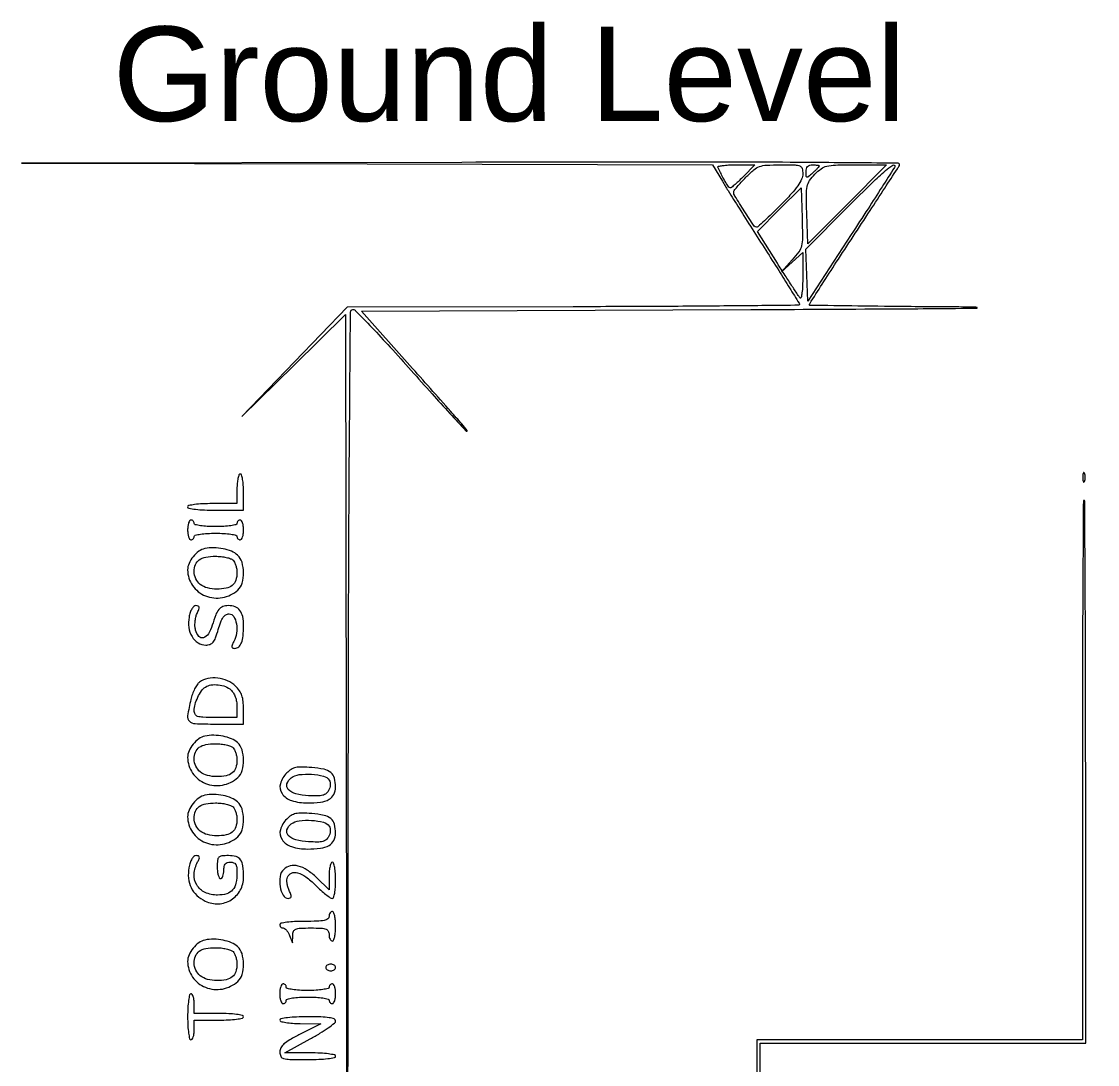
# Model space of a CAD drawing. Header units: metres. Extents: x 1521 to 1862, y -130 to 121.
# Drawn here: x 1568.22 to 1571.151, y -58.243 to -55.402 of the extents above; entities that cross this region are included whole.
import ezdxf

# ---------------------------------------------------------------- set-up
doc = ezdxf.new("R2010")
doc.units = ezdxf.units.M
doc.header["$MEASUREMENT"] = 0
doc.layers.add('A-WALL', color=250, linetype='Continuous', lineweight=30)
doc.styles.get("Standard").update_dxf_attribs({"font": 'arial.ttf'})

msp = doc.modelspace()

# ---------------------------------------------------------------- linework, layer by layer
at = {"layer": 'A-WALL', "lineweight": 5, "ltscale": 5}
for points in [[(1569.16144, -55.79033), (1570.10267, -55.79266), (1570.12912, -55.83727, 0.00568), (1570.1447, -55.86288, 0.000986), (1570.17478, -55.91088, 0.001071), (1570.2103, -55.96707, 0.000959), (1570.24741, -56.02522, -0.00138), (1570.28261, -56.0805, -0.002224), (1570.31227, -56.12781, -0.000369), (1570.33827, -56.16979, -0.139382), (1570.33925, -56.1732, -0.41131), (1570.33735, -56.17512, -0.000056), (1570.1583, -56.17688, -0.001181), (1569.95945, -56.17834, -0.000708), (1569.72325, -56.17918), (1569.10725, -56.1805), (1568.96398, -56.32926), (1568.82072, -56.47802), (1568.96172, -56.33927), (1569.10272, -56.20052), (1569.10501, -57.96103), (1569.10729, -59.72154), (1569.10951, -57.95418, -0.000244), (1569.11111, -57.03774, -0.00134), (1569.11354, -56.54297, -0.000176), (1569.11631, -56.19338, -0.412009), (1569.12293, -56.18682, -0.202736), (1569.1302, -56.18991, -0.001665), (1569.17413, -56.23552, -0.00559), (1569.2242, -56.28905, -0.003527), (1569.28151, -56.35258, 0.00129), (1569.33831, -56.41613, 0.002111), (1569.3868, -56.46965, 0.000241), (1569.43022, -56.51712, 0.210382), (1569.43298, -56.51834, 0.632116), (1569.43412, -56.51593, 0.007215), (1569.41933, -56.49833, 0.003572), (1569.38961, -56.46444, 0.000136), (1569.27805, -56.33914), (1569.14636, -56.1913), (1570.20648, -56.18676, 0.000339), (1570.58849, -56.18487, 0.001346), (1570.82294, -56.18292, 0.810829), (1570.82323, -56.18147, 0.100457), (1570.81637, -56.18004, -0.000837), (1570.64372, -56.17891, -0.001396), (1570.49838, -56.17732, -0.000079), (1570.36776, -56.17549, -0.41009), (1570.36613, -56.17383, -0.143294), (1570.367, -56.17086, -0.000176), (1570.40113, -56.11756, -0.001546), (1570.43961, -56.05794, -0.000949), (1570.4853, -55.98791, 0.000194), (1570.53146, -55.91739, 0.000295), (1570.57146, -55.85616, 0.0001), (1570.60599, -55.8032, 0.008019), (1570.61126, -55.79482, 0.581544), (1570.60762, -55.78826, 0.000462), (1570.37621, -55.7863, 0.001991), (1570.04267, -55.78511, 0.000355), (1569.41913, -55.78581), (1568.22021, -55.78801)], [(1570.18693, -55.82394, -0.008828), (1570.17486, -55.83595, -0.012819), (1570.16377, -55.84608, -0.008396), (1570.15425, -55.85406, -0.171876), (1570.15077, -55.8553, -0.238282), (1570.14646, -55.85312, -0.02322), (1570.13978, -55.84312, -0.017841), (1570.13072, -55.82679, -0.00438), (1570.11703, -55.7993, -0.484052), (1570.11829, -55.79666, -0.020825), (1570.12993, -55.79455, -0.022203), (1570.1459, -55.79305, -0.012214), (1570.16554, -55.79258), (1570.21732, -55.79258)], [(1570.34821, -55.81699, -0.107353), (1570.34497, -55.83186, -0.047061), (1570.33487, -55.84944, -0.031177), (1570.31695, -55.87167, -0.010252), (1570.28797, -55.90211, -0.00436), (1570.26447, -55.92538, -0.00678), (1570.24377, -55.94498, -0.00255), (1570.22577, -55.96141, -0.185713), (1570.2221, -55.96282, -0.251989), (1570.21567, -55.95935, -0.003016), (1570.18879, -55.91809, -0.004468), (1570.16325, -55.87757, -0.139256), (1570.16005, -55.86628, -0.168444), (1570.16127, -55.86274, -0.007084), (1570.16979, -55.85224, -0.011535), (1570.18051, -55.83999, -0.007878), (1570.19322, -55.82655, -0.021927), (1570.21485, -55.80627, -0.091006), (1570.23025, -55.79729, -0.074831), (1570.24927, -55.79348, -0.011954), (1570.2873, -55.79258, -0.005594), (1570.32722, -55.79302, -0.089967), (1570.34038, -55.79571, -0.237447), (1570.34633, -55.80245, -0.064339)], [(1570.59909, -55.7966, -0.143046), (1570.59822, -55.79958, -0.000177), (1570.56421, -55.85278, -0.001549), (1570.52588, -55.9123, -0.00095), (1570.48037, -55.98221), (1570.36165, -56.1638), (1570.359, -56.09296), (1570.35635, -56.02212), (1570.47087, -55.90735, -0.002609), (1570.53747, -55.84129, -0.015912), (1570.57314, -55.80845, -0.035696), (1570.59327, -55.79342, -0.592822)], [(1570.39301, -55.79567, -0.180624), (1570.39231, -55.79752, -0.008331), (1570.38774, -55.80261, -0.012942), (1570.38195, -55.80854, -0.008839), (1570.37509, -55.81498, -0.007247), (1570.36328, -55.82535, -0.222937), (1570.3596, -55.82636, -0.349021), (1570.35751, -55.82401, -0.014191), (1570.35717, -55.81188, -0.061622), (1570.35824, -55.80321, -0.126147), (1570.36148, -55.79723, -0.133516), (1570.36706, -55.79375, -0.07307), (1570.37509, -55.79258, -0.016222), (1570.38195, -55.7928, -0.026491), (1570.38774, -55.79348, -0.024733), (1570.39208, -55.79446, -0.337243)], [(1570.46903, -55.90028), (1570.36165, -56.00798), (1570.35905, -55.92578, -0.005971), (1570.35804, -55.87427, -0.051974), (1570.36024, -55.85151, -0.096931), (1570.36682, -55.83564, -0.044386), (1570.38089, -55.81808, -0.046501), (1570.39795, -55.80329, -0.098591), (1570.41382, -55.79612, -0.051316), (1570.43713, -55.79319, -0.005691), (1570.49086, -55.79258), (1570.57641, -55.79258)], [(1570.31944, -56.0516), (1570.28997, -56.08374), (1570.31909, -56.05744), (1570.34821, -56.03114), (1570.34821, -56.09733, -0.010539), (1570.34768, -56.12215, -0.021449), (1570.34603, -56.14158, -0.027731), (1570.34366, -56.15431, -0.608242), (1570.34079, -56.15501, -0.033228), (1570.33598, -56.14869, -0.001236), (1570.31956, -56.12371, -0.002237), (1570.30033, -56.09402, -0.001571), (1570.27894, -56.06042), (1570.2245, -55.97435), (1570.28412, -55.9147), (1570.34373, -55.85505), (1570.34632, -55.93726, -0.006002), (1570.34737, -55.99085, -0.059681), (1570.34487, -56.01315, -0.099268), (1570.33729, -56.02974, -0.028908)], [(1568.80709, -56.67514), (1568.80709, -56.71546), (1568.73989, -56.71546, 0.011522), (1568.71321, -56.71607, 0.02162), (1568.69173, -56.71799, 0.018508), (1568.67567, -56.72074, 0.354925), (1568.67269, -56.72442, 0.362465), (1568.67581, -56.72816, 0.015687), (1568.69397, -56.73087, 0.019442), (1568.71821, -56.73277, 0.009838), (1568.74885, -56.73338), (1568.82501, -56.73338), (1568.82501, -56.6841, 0.017105), (1568.82436, -56.6652, 0.027868), (1568.82237, -56.64929, 0.026982), (1568.81955, -56.63743, 0.332234), (1568.81605, -56.63482, 0.31052), (1568.81256, -56.63721, 0.036969), (1568.80972, -56.64666, 0.033738), (1568.80773, -56.65968, 0.020945)], [(1571.11122, -56.64378, 0.017491), (1571.1115, -56.65176, 0.078554), (1571.11255, -56.65631, 0.447206), (1571.11406, -56.65685, 0.174857), (1571.11574, -56.65498, 0.057986), (1571.11714, -56.64987, 0.037979), (1571.1176, -56.64378, 0.037979), (1571.11714, -56.63768, 0.057986), (1571.11574, -56.63258, 0.174857), (1571.11406, -56.6307, 0.447206), (1571.11255, -56.63125, 0.078554), (1571.1115, -56.63579, 0.017491)], [(1568.67269, -56.78714, 0.031626), (1568.67334, -56.79743, 0.048861), (1568.67532, -56.80612, 0.06271), (1568.6782, -56.81214, 0.254951), (1568.68165, -56.81402, 0.099038), (1568.68506, -56.81333, 0.097945), (1568.68797, -56.81138, 0.097945), (1568.68992, -56.80847, 0.099038), (1568.69061, -56.80506, -0.345347), (1568.69342, -56.80147, -0.022017), (1568.70741, -56.79868, -0.024301), (1568.72612, -56.79673, -0.013867), (1568.74885, -56.7961, -0.013867), (1568.77157, -56.79673, -0.024301), (1568.79029, -56.79868, -0.022017), (1568.80427, -56.80147, -0.345347), (1568.80709, -56.80506, 0.099038), (1568.80777, -56.80847, 0.097945), (1568.80972, -56.81138, 0.097945), (1568.81263, -56.81333, 0.099038), (1568.81605, -56.81402, 0.254951), (1568.81949, -56.81214, 0.06271), (1568.82237, -56.80612, 0.048861), (1568.82435, -56.79743, 0.031626), (1568.82501, -56.78714, 0.031626), (1568.82435, -56.77684, 0.048861), (1568.82237, -56.76815, 0.06271), (1568.81949, -56.76213, 0.254951), (1568.81605, -56.76026, 0.099038), (1568.81263, -56.76094, 0.097945), (1568.80972, -56.76289, 0.097945), (1568.80777, -56.7658, 0.099038), (1568.80709, -56.76922, -0.345347), (1568.80427, -56.7728, -0.022017), (1568.79029, -56.77559, -0.024301), (1568.77157, -56.77754, -0.013867), (1568.74885, -56.77818, -0.013867), (1568.72612, -56.77754, -0.024301), (1568.70741, -56.77559, -0.022017), (1568.69342, -56.7728, -0.345347), (1568.69061, -56.76922, 0.099038), (1568.68992, -56.7658, 0.097945), (1568.68797, -56.76289, 0.097945), (1568.68506, -56.76094, 0.099038), (1568.68165, -56.76026, 0.254951), (1568.6782, -56.76213, 0.06271), (1568.67532, -56.76815, 0.048861), (1568.67334, -56.77684, 0.031626)], [(1568.7198, -56.83794, 0.107109), (1568.7033, -56.84529, 0.064813), (1568.68775, -56.86011, 0.06472), (1568.67649, -56.87845, 0.10572), (1568.67269, -56.89623, 0.153401), (1568.68601, -56.93862, 0.146511), (1568.72139, -56.96671, 0.140905), (1568.76753, -56.97134, 0.139283), (1568.80933, -56.95081, 0.141609), (1568.82114, -56.9318, 0.070321), (1568.82497, -56.90343, 0.070135), (1568.82078, -56.87501, 0.138108), (1568.80874, -56.85583, 0.086459), (1568.79212, -56.84534, 0.048055), (1568.76912, -56.83836, 0.046036), (1568.74374, -56.83565, 0.054996)], [(1568.79633, -56.86957, -0.082665), (1568.80046, -56.87534, -0.03742), (1568.80393, -56.884, -0.035729), (1568.80629, -56.89391, -0.040779), (1568.80709, -56.90362, -0.078329), (1568.80384, -56.92418, -0.144439), (1568.79437, -56.93804, -0.122859), (1568.77762, -56.94592, -0.048875), (1568.75217, -56.94842, -0.064403), (1568.7268, -56.94513, -0.101908), (1568.70722, -56.93542, -0.11834), (1568.69498, -56.92002, -0.10947), (1568.69061, -56.90029, -0.093552), (1568.69416, -56.88146, -0.145739), (1568.70425, -56.86853, -0.112289), (1568.722, -56.86112, -0.042904), (1568.74885, -56.85882, -0.026629), (1568.7637, -56.85961, -0.02905), (1568.77795, -56.86197, -0.030271), (1568.78978, -56.86542, -0.110874)], [(1568.67657, -57.02461, 0.081405), (1568.67592, -57.05285, 0.099751), (1568.68466, -57.07769, 0.116078), (1568.70099, -57.09459, 0.143831), (1568.7219, -57.10074, 0.084428), (1568.7338, -57.09871, 0.139668), (1568.74207, -57.09288, 0.082424), (1568.74871, -57.08112, 0.016534), (1568.75623, -57.05818, -0.019035), (1568.76304, -57.03777, -0.061207), (1568.76966, -57.02511, -0.101646), (1568.77697, -57.01811, -0.141235), (1568.78562, -57.01562, -0.263839), (1568.79808, -57.02268, -0.093406), (1568.80543, -57.04263, -0.075614), (1568.80582, -57.06829, -0.089218), (1568.79835, -57.09136, 0.021014), (1568.79377, -57.10086, 0.143147), (1568.79314, -57.10596, 0.278876), (1568.79551, -57.10875, 0.080563), (1568.80133, -57.1097, 0.186526), (1568.81177, -57.10566, 0.117179), (1568.81926, -57.09472, 0.067995), (1568.82368, -57.07589, 0.023759), (1568.82501, -57.04803, 0.048399), (1568.8226, -57.02321, 0.114372), (1568.81504, -57.00635, 0.140781), (1568.80204, -56.99663, 0.090848), (1568.78342, -56.99322, 0.08899), (1568.76849, -56.99589, 0.133641), (1568.75779, -57.00355, 0.081241), (1568.74908, -57.01868, 0.018334), (1568.73962, -57.0469, -0.06407), (1568.72938, -57.07016, -0.187103), (1568.71575, -57.0807, -0.292596), (1568.70302, -57.07703, -0.119191), (1568.69427, -57.06035, -0.05055), (1568.69272, -57.04971, -0.032777), (1568.69298, -57.03726, -0.032847), (1568.69487, -57.025, -0.052298), (1568.69824, -57.01495, 0.017769), (1568.70297, -57.0035, 0.123304), (1568.70364, -56.99752, 0.270047), (1568.70117, -56.99435, 0.095663), (1568.6953, -56.99322, 0.188324), (1568.68973, -56.99539, 0.072204), (1568.68439, -57.00196, 0.054903), (1568.67982, -57.01198, 0.033279)], [(1568.70527, -57.20178, 0.086555), (1568.69868, -57.20861, 0.031009), (1568.69179, -57.22031, 0.029657), (1568.68568, -57.23435, 0.030924), (1568.68137, -57.24882, 0.016367), (1568.67257, -57.29331, 0.242496), (1568.67733, -57.30797, 0.188014), (1568.69283, -57.31471, 0.009541), (1568.74885, -57.31578), (1568.82501, -57.31578), (1568.82501, -57.27505, 0.026505), (1568.82389, -57.25402, 0.057879), (1568.82035, -57.23829, 0.066295), (1568.81368, -57.22516, 0.04587), (1568.80301, -57.21233, 0.094392), (1568.78166, -57.19781, 0.075494), (1568.75472, -57.19069, 0.077195), (1568.72748, -57.19196, 0.108105)], [(1568.7907, -57.22308, -0.074802), (1568.79728, -57.23112, -0.04652), (1568.80251, -57.24214, -0.043681), (1568.80593, -57.25483, -0.044033), (1568.80709, -57.26788), (1568.80709, -57.29786), (1568.74885, -57.29786, -0.007237), (1568.71432, -57.29736, -0.069804), (1568.69989, -57.2949, -0.193837), (1568.69314, -57.28932, -0.124953), (1568.69061, -57.27935, -0.070449), (1568.69301, -57.26237, -0.040393), (1568.70035, -57.24299, -0.040621), (1568.71039, -57.22561, -0.094494), (1568.72107, -57.21511, -0.112188), (1568.73624, -57.20931, -0.064044), (1568.75595, -57.20904, -0.062749), (1568.77562, -57.21383, -0.092995)], [(1568.7198, -57.34866, 0.107109), (1568.7033, -57.35601, 0.064813), (1568.68775, -57.37083, 0.06472), (1568.67649, -57.38917, 0.10572), (1568.67269, -57.40695, 0.153401), (1568.68601, -57.44934, 0.146511), (1568.72139, -57.47743, 0.140905), (1568.76753, -57.48206, 0.139283), (1568.80933, -57.46153, 0.141609), (1568.82114, -57.44252, 0.070321), (1568.82497, -57.41415, 0.070135), (1568.82078, -57.38573, 0.138108), (1568.80874, -57.36655, 0.086459), (1568.79212, -57.35606, 0.048055), (1568.76912, -57.34908, 0.046036), (1568.74374, -57.34637, 0.054996)], [(1568.79633, -57.38029, -0.082665), (1568.80046, -57.38606, -0.03742), (1568.80393, -57.39472, -0.035729), (1568.80629, -57.40463, -0.040779), (1568.80709, -57.41434, -0.078329), (1568.80384, -57.4349, -0.144439), (1568.79437, -57.44876, -0.122859), (1568.77762, -57.45664, -0.048875), (1568.75217, -57.45914, -0.064403), (1568.7268, -57.45585, -0.101908), (1568.70722, -57.44614, -0.11834), (1568.69498, -57.43074, -0.10947), (1568.69061, -57.41101, -0.093552), (1568.69416, -57.39218, -0.145739), (1568.70425, -57.37925, -0.112289), (1568.722, -57.37184, -0.042904), (1568.74885, -57.36954, -0.026629), (1568.7637, -57.37033, -0.02905), (1568.77795, -57.37269, -0.030271), (1568.78978, -57.37614, -0.110874)], [(1568.94251, -57.44915, 0.126943), (1568.92535, -57.47825, 0.22458), (1568.92974, -57.5052, 0.168881), (1568.95588, -57.52437, 0.074702), (1568.99878, -57.53082, 0.031569), (1569.03484, -57.52854, 0.095793), (1569.05809, -57.5209, 0.147944), (1569.07108, -57.50747, 0.120752), (1569.07575, -57.48794, 0.062364), (1569.0725, -57.46316, 0.158169), (1569.06284, -57.44804, 0.1218), (1569.04423, -57.43914, 0.030258), (1569.01053, -57.43428, 0.015048), (1568.98353, -57.43285, 0.059527), (1568.96701, -57.43445, 0.086322), (1568.95461, -57.43951, 0.056483)], [(1569.05845, -57.46888, -0.09895), (1569.06057, -57.47457, -0.054497), (1569.06094, -57.48201, -0.051292), (1569.05965, -57.48996, -0.056986), (1569.05678, -57.49718, -0.100908), (1569.05, -57.50535, -0.107107), (1569.0407, -57.51001, -0.062567), (1569.0264, -57.51181, -0.014835), (1569.00233, -57.5111, -0.045631), (1568.96736, -57.50581, -0.140329), (1568.94679, -57.49403, -0.279936), (1568.94327, -57.4787, -0.151372), (1568.95493, -57.46239, -0.133687), (1568.97642, -57.4537, -0.045244), (1569.01044, -57.45276, -0.044173), (1569.04309, -57.45772, -0.197001)], [(1568.7198, -57.50994, 0.107109), (1568.7033, -57.51729, 0.064813), (1568.68775, -57.53211, 0.06472), (1568.67649, -57.55045, 0.10572), (1568.67269, -57.56823, 0.153401), (1568.68601, -57.61062, 0.146511), (1568.72139, -57.63871, 0.140905), (1568.76753, -57.64334, 0.139283), (1568.80933, -57.62281, 0.141609), (1568.82114, -57.6038, 0.070321), (1568.82497, -57.57543, 0.070135), (1568.82078, -57.54701, 0.138108), (1568.80874, -57.52783, 0.086459), (1568.79212, -57.51734, 0.048055), (1568.76912, -57.51036, 0.046036), (1568.74374, -57.50765, 0.054996)], [(1568.79633, -57.54157, -0.082665), (1568.80046, -57.54734, -0.03742), (1568.80393, -57.556, -0.035729), (1568.80629, -57.56591, -0.040779), (1568.80709, -57.57562, -0.078329), (1568.80384, -57.59618, -0.144439), (1568.79437, -57.61004, -0.122859), (1568.77762, -57.61792, -0.048875), (1568.75217, -57.62042, -0.064403), (1568.7268, -57.61713, -0.101908), (1568.70722, -57.60742, -0.11834), (1568.69498, -57.59202, -0.10947), (1568.69061, -57.57229, -0.093552), (1568.69416, -57.55346, -0.145739), (1568.70425, -57.54053, -0.112289), (1568.722, -57.53312, -0.042904), (1568.74885, -57.53082, -0.026629), (1568.7637, -57.53161, -0.02905), (1568.77795, -57.53397, -0.030271), (1568.78978, -57.53742, -0.110874)], [(1568.94251, -57.57459, 0.126943), (1568.92535, -57.60369, 0.22458), (1568.92974, -57.63064, 0.168881), (1568.95588, -57.64981, 0.074702), (1568.99878, -57.65626, 0.031569), (1569.03484, -57.65398, 0.095793), (1569.05809, -57.64634, 0.147944), (1569.07108, -57.63291, 0.120752), (1569.07575, -57.61338, 0.062364), (1569.0725, -57.5886, 0.158169), (1569.06284, -57.57348, 0.1218), (1569.04423, -57.56458, 0.030258), (1569.01053, -57.55972, 0.015048), (1568.98353, -57.55829, 0.059527), (1568.96701, -57.55989, 0.086322), (1568.95461, -57.56495, 0.056483)], [(1569.05845, -57.59432, -0.09895), (1569.06057, -57.60001, -0.054497), (1569.06094, -57.60745, -0.051292), (1569.05965, -57.6154, -0.056986), (1569.05678, -57.62262, -0.100908), (1569.05, -57.63079, -0.107107), (1569.0407, -57.63545, -0.062567), (1569.0264, -57.63725, -0.014835), (1569.00233, -57.63654, -0.045631), (1568.96736, -57.63125, -0.140329), (1568.94679, -57.61947, -0.279936), (1568.94327, -57.60414, -0.151372), (1568.95493, -57.58783, -0.133687), (1568.97642, -57.57914, -0.045244), (1569.01044, -57.5782, -0.044173), (1569.04309, -57.58316, -0.197001)], [(1568.67625, -57.70726, 0.0713), (1568.67502, -57.73587, 0.089116), (1568.68228, -57.76141, 0.090683), (1568.69783, -57.78249, 0.076692), (1568.72071, -57.79818, 0.124269), (1568.75662, -57.80549, 0.128477), (1568.79119, -57.79472, 0.128966), (1568.81599, -57.76846, 0.125708), (1568.82501, -57.73315, 0.027414), (1568.82331, -57.70223, 0.125927), (1568.81703, -57.68557, 0.17577), (1568.80479, -57.67697, 0.066128), (1568.78373, -57.67418, 0.023606), (1568.76541, -57.67504, 0.178488), (1568.75774, -57.67873, 0.172432), (1568.75415, -57.68658, 0.02172), (1568.75333, -57.70554, 0.027026), (1568.75398, -57.71755, 0.042582), (1568.75596, -57.72768, 0.052312), (1568.75883, -57.73482, 0.277684), (1568.76229, -57.7369, 0.226478), (1568.76572, -57.73526, 0.074992), (1568.76861, -57.73032, 0.057076), (1568.77059, -57.72307, 0.038131), (1568.77125, -57.7145, -0.044917), (1568.7722, -57.7039, -0.124434), (1568.77528, -57.69714, -0.149477), (1568.78079, -57.69337, -0.07578), (1568.78917, -57.6921, -0.082016), (1568.79794, -57.69354, -0.167908), (1568.80338, -57.69777, -0.115658), (1568.80627, -57.70574, -0.029372), (1568.80709, -57.71956, -0.04835), (1568.80425, -57.74886, -0.128215), (1568.7952, -57.76768, -0.146864), (1568.77903, -57.77817, -0.071165), (1568.7544, -57.7817, -0.105536), (1568.72041, -57.77444, -0.152797), (1568.69757, -57.75425, -0.153538), (1568.69038, -57.72473, -0.106833), (1568.69988, -57.69151, 0.024646), (1568.70407, -57.68266, 0.157204), (1568.70447, -57.67777, 0.26933), (1568.70191, -57.67506, 0.072016), (1568.69581, -57.67418, 0.181571), (1568.68984, -57.67642, 0.079786), (1568.68436, -57.68301, 0.057219), (1568.67971, -57.69344, 0.029958)], [(1569.05797, -57.72975), (1569.05797, -57.76741), (1569.02399, -57.73423, 0.046896), (1568.99828, -57.71346, 0.085452), (1568.97366, -57.70259, 0.114669), (1568.95192, -57.70223, 0.144439), (1568.93432, -57.71181, 0.158016), (1568.9245, -57.73104, 0.078833), (1568.92447, -57.75867, 0.088375), (1568.93265, -57.78239, 0.271931), (1568.94673, -57.79066, 0.107224), (1568.95221, -57.78947, 0.265107), (1568.95453, -57.78625, 0.116435), (1568.95377, -57.78018, 0.017708), (1568.94908, -57.76883, -0.039597), (1568.94567, -57.75944, -0.03562), (1568.94363, -57.74929, -0.03744), (1568.94314, -57.73991, -0.086091), (1568.94451, -57.73299, -0.206185), (1568.95536, -57.72186, -0.168775), (1568.97209, -57.72091, -0.09091), (1568.99457, -57.73203, -0.035017), (1569.02107, -57.75482, 0.011936), (1569.03561, -57.76854, 0.016394), (1569.04937, -57.78013, 0.013089), (1569.06119, -57.78894, 0.154905), (1569.06658, -57.79066, 0.324764), (1569.07031, -57.78795, 0.032013), (1569.07322, -57.77656, 0.029959), (1569.07524, -57.76076, 0.01673), (1569.07589, -57.74138, 0.017105), (1569.07524, -57.72248, 0.027868), (1569.07325, -57.70657, 0.026982), (1569.07043, -57.69471, 0.332234), (1569.06693, -57.6921, 0.302192), (1569.06345, -57.69441, 0.040859), (1569.0606, -57.70316, 0.035972), (1569.05861, -57.71532, 0.022444)], [(1569.05797, -57.83994, -0.250296), (1569.05442, -57.84658, -0.098409), (1569.04453, -57.85069, -0.041714), (1569.02573, -57.85284, -0.007659), (1568.99077, -57.85338, 0.011522), (1568.96409, -57.85399, 0.02162), (1568.94261, -57.85591, 0.018508), (1568.92655, -57.85866, 0.354925), (1568.92357, -57.86234, 0.102327), (1568.92427, -57.86575, 0.09866), (1568.92628, -57.86866, 0.097137), (1568.92928, -57.87061, 0.095845), (1568.93281, -57.8713, -0.164775), (1568.93693, -57.87269, -0.051767), (1568.94173, -57.87722, -0.045335), (1568.94638, -57.88374, -0.036836), (1568.95017, -57.89146), (1568.95827, -57.91162), (1568.95884, -57.89146, -0.089689), (1568.96116, -57.8804, -0.202843), (1568.96709, -57.87448, -0.086958), (1568.97941, -57.87184, -0.009341), (1569.00869, -57.8713, -0.009792), (1569.03682, -57.87185, -0.077556), (1569.04957, -57.87435, -0.189837), (1569.0557, -57.87977, -0.118451), (1569.05797, -57.88922, 0.048028), (1569.05863, -57.89607, 0.068025), (1569.0606, -57.90187, 0.088204), (1569.0635, -57.90578, 0.191087), (1569.06693, -57.90714, 0.31052), (1569.07041, -57.90474, 0.036969), (1569.07325, -57.89529, 0.033738), (1569.07524, -57.88227, 0.020945), (1569.07589, -57.86682, 0.020945), (1569.07524, -57.85136, 0.033738), (1569.07325, -57.83834, 0.036969), (1569.07041, -57.82889, 0.31052), (1569.06693, -57.8265, 0.148195), (1569.06351, -57.82753, 0.098894), (1569.0606, -57.83044, 0.082425), (1569.05863, -57.8348, 0.064853)], [(1568.7198, -57.90418, 0.107109), (1568.7033, -57.91153, 0.064813), (1568.68775, -57.92635, 0.06472), (1568.67649, -57.94469, 0.10572), (1568.67269, -57.96247, 0.153401), (1568.68601, -58.00486, 0.146511), (1568.72139, -58.03295, 0.140905), (1568.76753, -58.03758, 0.139283), (1568.80933, -58.01705, 0.141609), (1568.82114, -57.99804, 0.070321), (1568.82497, -57.96967, 0.070135), (1568.82078, -57.94125, 0.138108), (1568.80874, -57.92207, 0.086459), (1568.79212, -57.91158, 0.048055), (1568.76912, -57.9046, 0.046036), (1568.74374, -57.90189, 0.054996)], [(1568.79633, -57.93581, -0.082665), (1568.80046, -57.94158, -0.03742), (1568.80393, -57.95024, -0.035729), (1568.80629, -57.96015, -0.040779), (1568.80709, -57.96986, -0.078329), (1568.80384, -57.99042, -0.144439), (1568.79437, -58.00428, -0.122859), (1568.77762, -58.01216, -0.048875), (1568.75217, -58.01466, -0.064403), (1568.7268, -58.01137, -0.101908), (1568.70722, -58.00166, -0.11834), (1568.69498, -57.98626, -0.10947), (1568.69061, -57.96653, -0.093552), (1568.69416, -57.9477, -0.145739), (1568.70425, -57.93477, -0.112289), (1568.722, -57.92736, -0.042904), (1568.74885, -57.92506, -0.026629), (1568.7637, -57.92585, -0.02905), (1568.77795, -57.92821, -0.030271), (1568.78978, -57.93166, -0.110874)], [(1569.04901, -57.97882, 0.148195), (1569.05004, -57.98223, 0.098894), (1569.05295, -57.98514, 0.082425), (1569.05731, -57.98711, 0.064853), (1569.06245, -57.98778, 0.064853), (1569.06758, -57.98711, 0.082425), (1569.07194, -57.98514, 0.098894), (1569.07485, -57.98223, 0.148195), (1569.07589, -57.97882, 0.148195), (1569.07485, -57.9754, 0.098894), (1569.07194, -57.97249, 0.082425), (1569.06758, -57.97052, 0.064853), (1569.06245, -57.96986, 0.064853), (1569.05731, -57.97052, 0.082425), (1569.05295, -57.97249, 0.098894), (1569.05004, -57.9754, 0.148195)], [(1568.92357, -58.0505, 0.031626), (1568.92422, -58.06079, 0.048861), (1568.9262, -58.06948, 0.06271), (1568.92908, -58.0755, 0.254951), (1568.93253, -58.07738, 0.099038), (1568.93594, -58.07669, 0.097945), (1568.93885, -58.07474, 0.097945), (1568.9408, -58.07183, 0.099038), (1568.94149, -58.06842, -0.345347), (1568.9443, -58.06483, -0.022017), (1568.95829, -58.06204, -0.024301), (1568.977, -58.06009, -0.013867), (1568.99973, -58.05946, -0.013867), (1569.02245, -58.06009, -0.024301), (1569.04117, -58.06204, -0.022017), (1569.05515, -58.06483, -0.345347), (1569.05797, -58.06842, 0.099038), (1569.05865, -58.07183, 0.097945), (1569.0606, -58.07474, 0.097945), (1569.06351, -58.07669, 0.099038), (1569.06693, -58.07738, 0.254951), (1569.07037, -58.0755, 0.06271), (1569.07325, -58.06948, 0.048861), (1569.07523, -58.06079, 0.031626), (1569.07589, -58.0505, 0.031626), (1569.07523, -58.0402, 0.048861), (1569.07325, -58.03151, 0.06271), (1569.07037, -58.02549, 0.254951), (1569.06693, -58.02362, 0.099038), (1569.06351, -58.0243, 0.097945), (1569.0606, -58.02625, 0.097945), (1569.05865, -58.02916, 0.099038), (1569.05797, -58.03258, -0.345347), (1569.05515, -58.03616, -0.022017), (1569.04117, -58.03895, -0.024301), (1569.02245, -58.0409, -0.013867), (1568.99973, -58.04154, -0.013867), (1568.977, -58.0409, -0.024301), (1568.95829, -58.03895, -0.022017), (1568.9443, -58.03616, -0.345347), (1568.94149, -58.03258, 0.099038), (1568.9408, -58.02916, 0.097945), (1568.93885, -58.02625, 0.097945), (1568.93594, -58.0243, 0.099038), (1568.93253, -58.02362, 0.254951), (1568.92908, -58.02549, 0.06271), (1568.9262, -58.03151, 0.048861), (1568.92422, -58.0402, 0.031626)], [(1568.67269, -58.11322, 0.01259), (1568.67331, -58.13792, 0.022889), (1568.67525, -58.15802, 0.020168), (1568.67801, -58.17303, 0.350432), (1568.68165, -58.17594, 0.254951), (1568.68509, -58.17406, 0.06271), (1568.68797, -58.16804, 0.048861), (1568.68995, -58.15935, 0.031626), (1568.69061, -58.14906), (1568.69061, -58.12218), (1568.75781, -58.12218, 0.011522), (1568.78448, -58.12156, 0.02162), (1568.80597, -58.11964, 0.018508), (1568.82202, -58.11689, 0.354925), (1568.82501, -58.11322, 0.354925), (1568.82202, -58.10954, 0.018508), (1568.80597, -58.10679, 0.02162), (1568.78448, -58.10487, 0.011522), (1568.75781, -58.10426), (1568.69061, -58.10426), (1568.69061, -58.07738, 0.031626), (1568.68995, -58.06708, 0.048861), (1568.68797, -58.05839, 0.06271), (1568.68509, -58.05237, 0.254951), (1568.68165, -58.0505, 0.350432), (1568.67801, -58.0534, 0.020168), (1568.67525, -58.06842, 0.022889), (1568.67331, -58.08851, 0.01259)], [(1568.92357, -58.12218, 0.340968), (1568.92631, -58.12574, 0.022095), (1568.93994, -58.12867, 0.024728), (1568.958, -58.13082, 0.014878), (1568.97957, -58.13167), (1569.03557, -58.13221), (1568.97957, -58.16047, 0.01245), (1568.95112, -58.17572, 0.049823), (1568.93502, -58.18713, 0.088187), (1568.92653, -58.19766, 0.126351), (1568.92357, -58.20921, 0.123153), (1568.92645, -58.22074, 0.207368), (1568.93413, -58.22685, 0.061415), (1568.9513, -58.22927, 0.004356), (1568.99973, -58.2297, 0.009838), (1569.03036, -58.22909, 0.019442), (1569.05461, -58.22719, 0.015687), (1569.07276, -58.22448, 0.362465), (1569.07589, -58.22074, 0.356376), (1569.07287, -58.21705, 0.017513), (1569.05623, -58.21425, 0.02095), (1569.03404, -58.21226, 0.011121), (1569.00645, -58.21156), (1568.93701, -58.21134), (1569.00642, -58.17348, 0.0116), (1569.03302, -58.15816, 0.017338), (1569.05545, -58.14345, 0.01244), (1569.07291, -58.13044, 0.229783), (1569.07586, -58.12442, 0.320859), (1569.07208, -58.11911, 0.046352), (1569.05841, -58.11578, 0.028769), (1569.03578, -58.11377, 0.007755), (1568.99973, -58.11322, 0.009838), (1568.96909, -58.11382, 0.019442), (1568.94485, -58.11572, 0.015687), (1568.92669, -58.11843, 0.362465)]]:
    msp.add_lwpolyline(points, format="xyb", close=True, dxfattribs=at)
msp.add_lwpolyline([(1570.23173, -58.84299), (1570.23173, -58.1849), (1570.67525, -58.1849), (1571.11877, -58.1849), (1571.11877, -57.4457, 0.000568), (1571.11844, -57.16225, 0.000947), (1571.11745, -56.92364, 0.000036), (1571.11613, -56.70833, 0.412397), (1571.11429, -56.7065, 0.412386), (1571.11244, -56.70833, 0.000037), (1571.11112, -56.92232, 0.000953), (1571.11013, -57.15949, 0.000571), (1571.10981, -57.44122), (1571.10981, -58.17594), (1570.66629, -58.17594), (1570.22277, -58.17594), (1570.22277, -58.83835)], format="xyb", dxfattribs=at)

# ---------------------------------------------------------------- texts
at = {"layer": 'A-WALL', "lineweight": 5, "ltscale": 5, "insert": (1568.4687, -55.41595), "char_height": 0.2576, "attachment_point": 1}
msp.add_mtext('Ground Level', dxfattribs=at)

doc.saveas('drawing.dxf')
